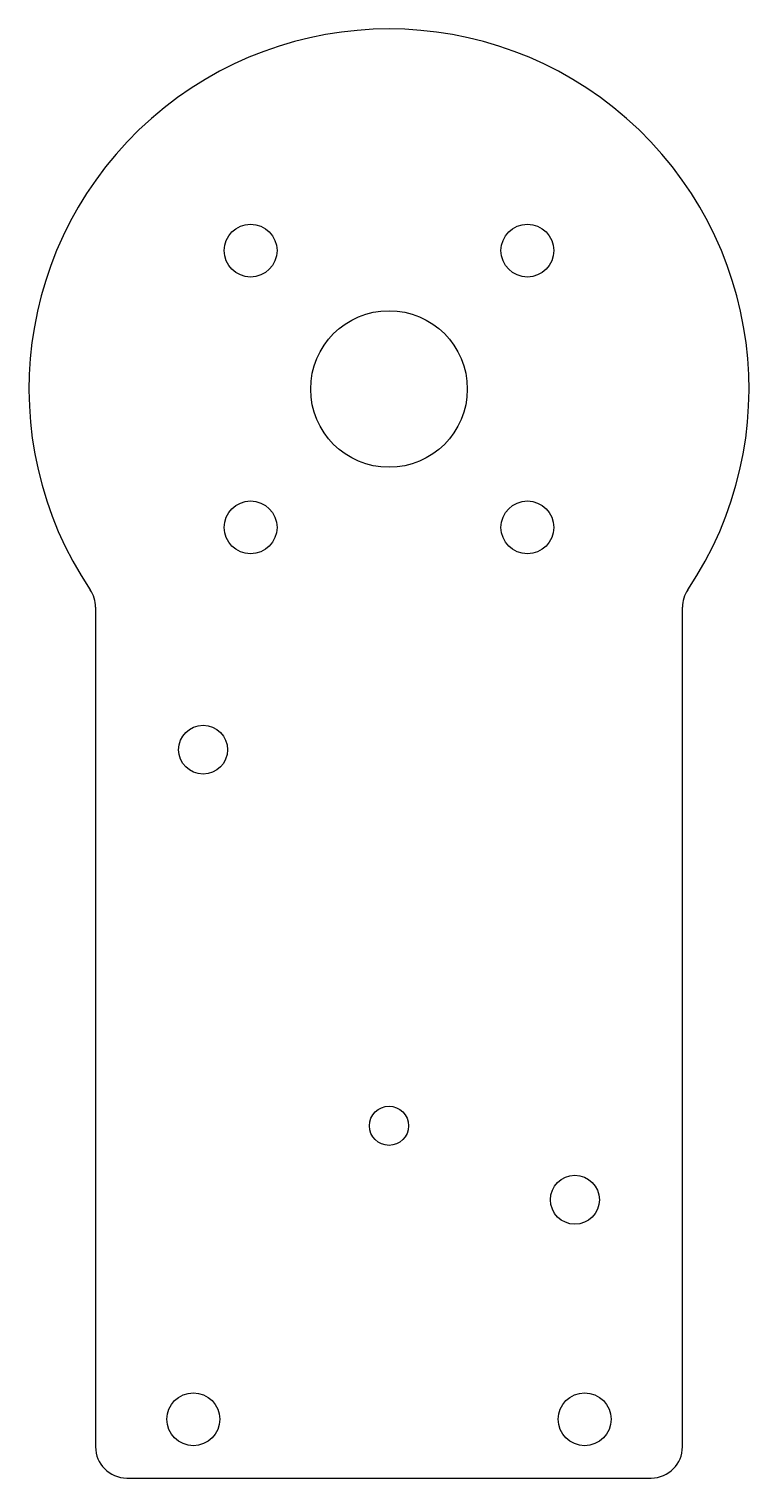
# Model space of a CAD drawing. Header units: millimetres. Extents: x -18.4 to 18.4, y -55.7 to 18.4.
import ezdxf

# ---------------------------------------------------------------- set-up
doc = ezdxf.new("R2010")
doc.units = ezdxf.units.MM

msp = doc.modelspace()

# ---------------------------------------------------------------- linework, layer by layer
at = {"color": 7, "linetype": 'Continuous', "lineweight": 25}
for p, q in [((-15, -11.155), (-15, -54.056)), ((15, -54.056), (15, -11.155)), ((-13.4, -55.656), (13.4, -55.656))]:
    msp.add_line(p, q, dxfattribs=at)
for centre, radius in [((-7.071, 7.071), 1.35), ((7.071, 7.071), 1.35), ((0, 0), 4), ((-7.071, -7.071), 1.35), ((7.071, -7.071), 1.35), ((-9.5, -18.434), 1.25), ((0, -37.656), 1), ((9.5, -41.434), 1.25), ((-10, -52.656), 1.35), ((10, -52.656), 1.35)]:
    msp.add_circle(centre, radius, dxfattribs=at)
for centre, radius, start, end in [((0, 0), 18.4, 326.09874, 213.90126), ((-16.6, -11.155), 1.6, 0, 33.90126), ((16.6, -11.155), 1.6, 146.09874, 180), ((-13.4, -54.056), 1.6, 180, 270), ((13.4, -54.056), 1.6, 270, 0)]:
    msp.add_arc(centre, radius, start, end, dxfattribs=at)

doc.saveas('drawing.dxf')
